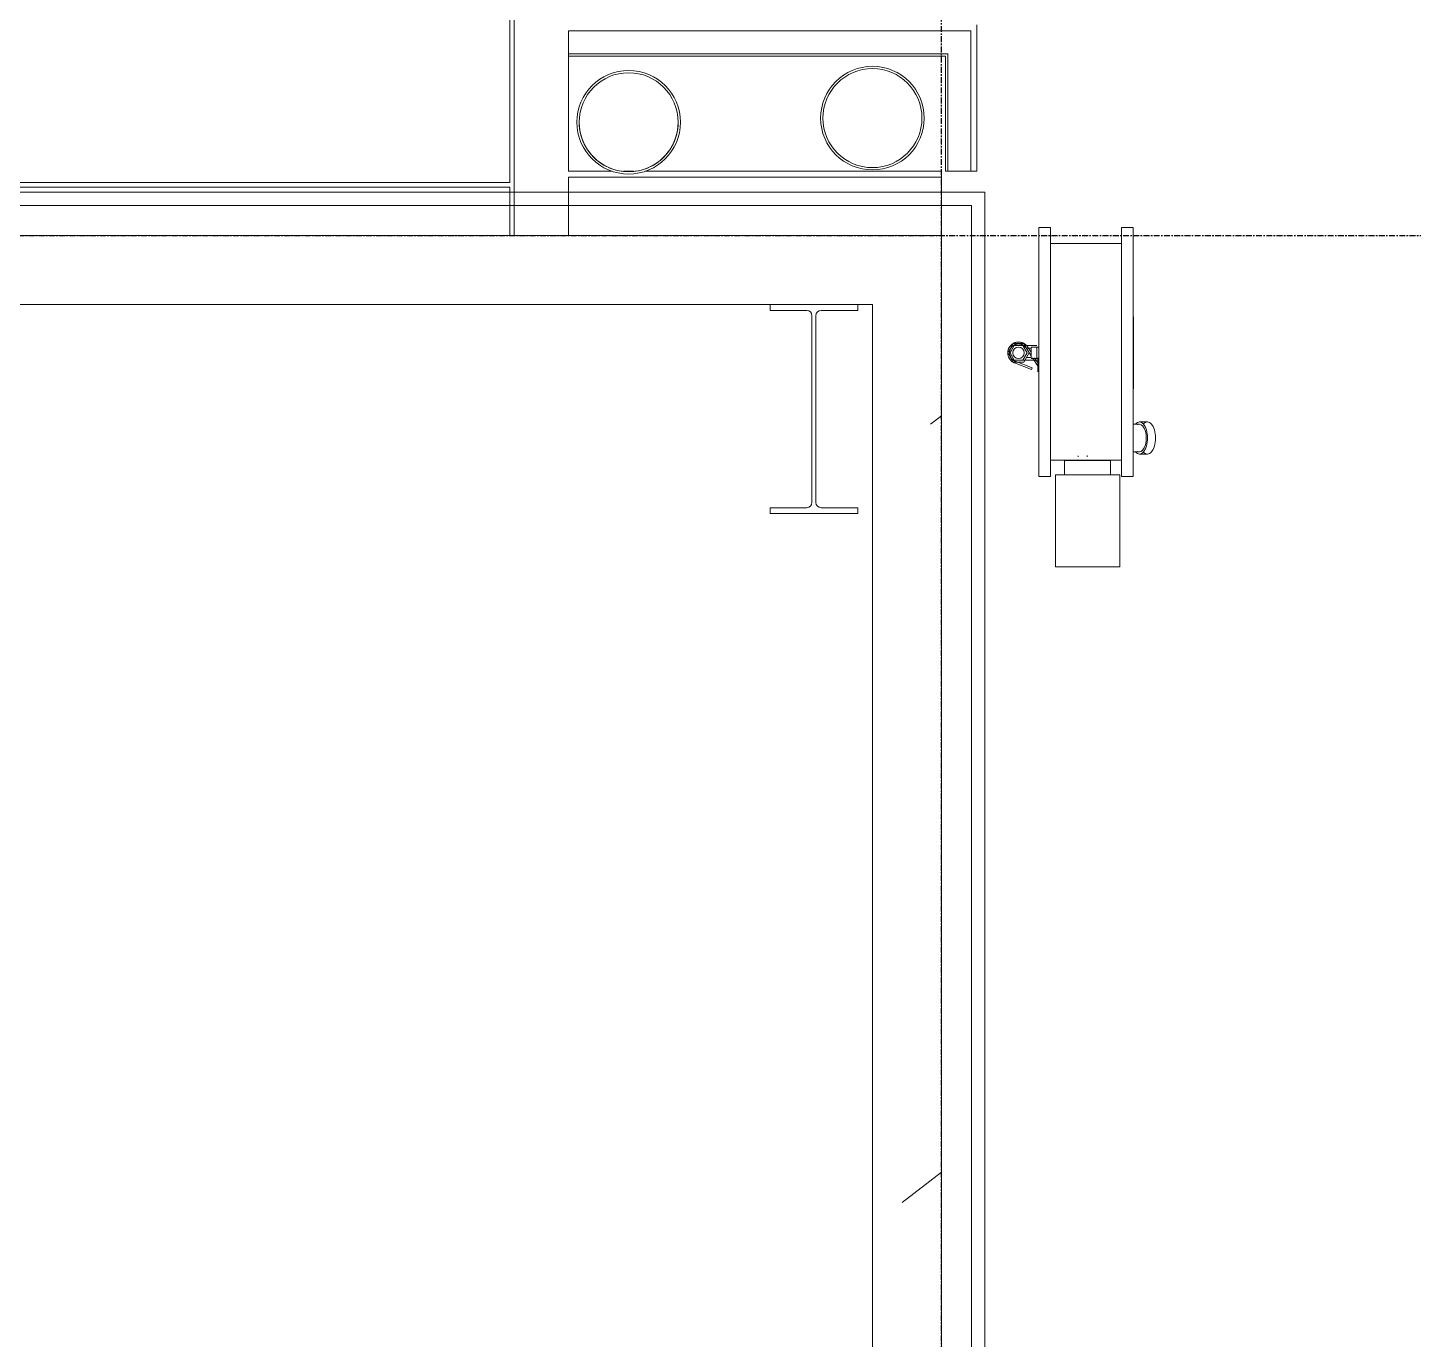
# Model space of a CAD drawing. Header units: millimetres. Extents: x -677815 to 476396, y -125373 to 39000.
# Drawn here: x 268015 to 271025, y -2398 to 451 of the extents above; entities that cross this region are included whole.
import ezdxf

# ---------------------------------------------------------------- set-up
doc = ezdxf.new("R2010")
doc.units = ezdxf.units.MM
doc.linetypes.add('Xref building Toll$0$Grid Line', pattern=[22.225, 12.7, -3.175, 3.175, -3.175])
for name, color, linetype, lineweight in [('AM_BOR', 4, 'Continuous', 25), ('Xref building Toll$0$A-GENM', 13, 'Continuous', 9), ('Xref building Toll$0$A-WALL', 113, 'Continuous', 9), ('Xref building Toll$0$A-WALL-PATT', 111, 'Continuous', 9), ('Xref building Toll$0$P-PIPE', 3, 'Continuous', 9), ('Xref building Toll$0$P-SANR-FIXT', 6, 'Continuous', 9), ('Xref building Toll$0$S-COLS', 52, 'Continuous', 9)]:
    doc.layers.add(name, color=color, linetype=linetype, lineweight=lineweight)
doc.layers.add('Xref building Toll$0$S-GRID', color=8, linetype='Continuous')
pattern_1 = [(50, (714549.7, -811512), (3643.682, -318.78), [381, -4191]), (355, (714549.7, -811512), (-704.856, 3821.136), [304.8, -3352.8]), (100.451, (714853.3, -811538.5), (2938.852, 3502.332), [323.8, -3561.8]), (46.184, (714549.7, -810496), (5421.58, -840.856), [571.5, -6286.5]), (96.636, (715001.5, -810566), (4748.05, 4948.55), [485.7, -5342.7]), (351.184, (714549.7, -810496), (4748.1, 4948.51), [457.2, -5029.2]), (21, (715057.7, -810750), (3032.288, -2045.304), [381, -4191]), (326, (715057.7, -810750), (1236.04, 3683.76), [304.8, -3352.8]), (71.451, (715310.3, -810920.4), (4268.343, 1638.425), [323.8, -3561.8]), (37.5, (714549.7, -811512), (61.772, 1691.101), [167.64, -3144.52, 167.64, -3235.96, -3365.5]), (37.5, (714549.7, -811512), (61.772, 1691.101), [-6715.76, 167.64, -3197.86]), (7.5, (714549.7, -811512), (1336.393, 2003.611), [167.64, -1772.92, 167.64, -3068.32, -1282.7]), (7.5, (714549.7, -811512), (1336.393, 2003.611), [-5176.52, 167.64, -1115.06]), (327.5, (713416.8, -811512), (2711.818, -114.5786), [167.64, -1102.36, 167.64, -3794.76, -5257.8]), (327.5, (713416.8, -811512), (2711.818, -114.5786), [-5232.4, 167.64, -5090.16]), (317.5, (712908.8, -811512), (2962.586, 508.533), [167.64, -1483.36, 167.64, -2463.8, -3733.8]), (317.5, (712908.8, -811512), (2962.586, 508.533), [-4282.44, 167.64, -3566.16])]

# ---------------------------------------------------------------- blocks, each defined once
blk = doc.blocks.new('Xref building Toll$0$Toll Grids')
at = {"layer": 'Xref building Toll$0$S-GRID', "linetype": 'Xref building Toll$0$Grid Line'}
for p, q in [((270000, -125373.3), (270000, 36031.5)), ((-9195.8, 0), (280997.7, 0))]:
    blk.add_line(p, q, dxfattribs=at)
blk = doc.blocks.new('Xref building Toll$0$UB-Universal Beam-Column - C1_5_460UB67-1332364-MASTER GROUND FLOOR')
at = {"layer": 'Xref building Toll$0$S-COLS', "lineweight": 18}
for p, q in [((95, 227), (-95, 227)), ((-95, 227), (-95, 214.3)), ((-95, 214.3), (-15.65, 214.3)), ((15.65, 214.3), (95, 214.3)), ((95, 214.3), (95, 227)), ((-4.25, 202.9), (-4.25, -202.9)), ((4.25, -202.9), (4.25, 202.9)), ((-15.65, -214.3), (-95, -214.3)), ((-95, -214.3), (-95, -227)), ((-95, -227), (95, -227)), ((95, -214.3), (15.65, -214.3)), ((95, -227), (95, -214.3))]:
    blk.add_line(p, q, dxfattribs=at)
at = {"layer": 'Xref building Toll$0$S-COLS'}
for p, q in [((-95, 227), (-95, 227)), ((-95, 214.3), (-95, 214.3)), ((95, 227), (95, 227)), ((95, 214.3), (95, 214.3)), ((-95, -214.3), (-95, -214.3)), ((-95, -227), (-95, -227)), ((95, -214.3), (95, -214.3)), ((95, -227), (95, -227))]:
    blk.add_line(p, q, dxfattribs=at)
at = {"layer": 'Xref building Toll$0$S-COLS', "lineweight": 18}
for centre, start, end in [((-15.65, 202.9), 0, 90), ((15.65, 202.9), 90, 180), ((-15.65, -202.9), 270, 0), ((15.65, -202.9), 180, 270)]:
    blk.add_arc(centre, 11.4, start, end, dxfattribs=at)
blk = doc.blocks.new('Xref building Toll$0$DWP_Downpipe - 225mm-1378646-MASTER GROUND FLOOR')
at = {"layer": 'Xref building Toll$0$P-PIPE'}
for radius, start, end in [(112.5, 0, 180), (112.5, 0, 180), (107.5, 0, 180), (107.5, 360, 180), (112.5, 180, 360), (112.5, 180, 0), (107.5, 180, 360), (107.5, 180, 360)]:
    blk.add_arc((-33.5, -236), radius, start, end, dxfattribs=at)
blk = doc.blocks.new('Xref building Toll$0$FHD_Standard - 01 - Standard-V339-MASTER GROUND FLOOR')
at = {"layer": 'Xref building Toll$0$A-GENM'}
for p, q in [((429.6, 217.2), (415, 180.7)), ((418.7, 179.2), (433.4, 215.7)), ((451.5, 231.6), (431.5, 220)), ((431.5, 220), (431.5, 196.9)), ((451.5, 226.9), (435.5, 217.7)), ((435.5, 217.7), (435.5, 199.2)), ((471.5, 220), (451.5, 231.6)), ((467.5, 217.7), (451.5, 226.9)), ((467.5, 199.2), (467.5, 217.7)), ((471.5, 196.9), (471.5, 220)), ((418.7, 179.2), (415, 180.7)), ((415, 180.7), (418.7, 179.2)), ((431.5, 196.9), (451.5, 185.4)), ((435.5, 199.2), (451.5, 190)), ((439, 181.3), (439, 164.2)), ((440.6, 181.3), (451.5, 181.3)), ((441.5, 191.2), (441.5, 181.3)), ((462.1, 192.2), (445.2, 181.1)), ((451.5, 190), (467.5, 199.2)), ((451.5, 185.4), (471.5, 196.9)), ((451.5, 181.3), (462.3, 181.3)), ((452.9, 181.3), (464.3, 188.8)), ((461.5, 181.3), (461.5, 191.2)), ((464, 164.2), (464, 181.3)), ((410.2, 166.5), (411.2, 166.5)), ((411.2, 166.5), (441, 166.5)), ((440.7, 178.2), (419.4, 164.2)), ((426.7, 164.2), (440.9, 173.5)), ((435.5, 178.5), (435.5, 168.5)), ((451.5, 168.5), (440.1, 168.5)), ((462.8, 168.5), (451.5, 168.5)), ((467.5, 168.5), (467.5, 178.5)), ((186.5, 128.5), (-13.5, 128.5)), ((-13.5, -11.5), (-13.5, 128.5)), ((186.5, 128.5), (186.5, -11.5)), ((217.5, 108.5), (186.5, 108.5)), ((217.5, 108.5), (217.5, 106.8)), ((217.5, 58.5), (217.5, 108.5)), ((217.5, 8.5), (217.5, 58.5)), ((228.4, 59.2), (227.9, 59.2)), ((186.5, 8.5), (217.5, 8.5)), ((217.5, 10.2), (217.5, 8.5)), ((-13.5, -11.5), (186.5, -11.5)), ((231.5, -54.1), (231.5, -71.4)), ((236.5, -40.3), (236.5, -54.1)), ((296.5, -54.1), (296.5, -40.3)), ((301.5, -71.4), (301.5, -54.1)), ((451.5, -41), (373.5, -41)), ((529.4, -41), (451.5, -41))]:
    blk.add_line(p, q, dxfattribs=at)
at = {"layer": 'Xref building Toll$0$A-GENM', "flags": 128}
for points in [[(464.3, 188.8), (465.1, 189.3), (465.8, 189.9), (466.6, 190.5), (467.3, 191.1), (468, 191.7), (468.6, 192.4), (469.3, 193.1), (469.9, 193.8), (470.4, 194.6), (471, 195.4), (471.5, 196.2), (471.9, 197), (472.4, 197.8), (472.8, 198.6), (473.2, 199.5), (473.5, 200.4), (473.8, 201.3), (474.1, 202.2), (474.3, 203.1), (474.5, 204), (474.7, 204.9), (474.8, 205.9), (474.9, 206.8), (474.9, 207.7), (475, 208.7), (474.9, 209.6), (474.9, 210.5), (474.8, 211.5), (474.6, 212.4), (474.5, 213.3), (474.2, 214.2), (474, 215.2), (473.7, 216), (473.4, 216.9), (473, 217.8), (472.6, 218.7), (472.2, 219.5), (471.8, 220.3), (471.3, 221.1), (470.7, 221.9), (470.2, 222.7), (469.6, 223.4), (469, 224.1), (468.4, 224.8), (467.7, 225.5), (467, 226.1), (466.3, 226.7), (465.5, 227.3), (464.8, 227.8), (464, 228.4), (463.2, 228.8), (462.4, 229.3), (461.5, 229.7), (460.7, 230.1), (459.8, 230.4), (458.9, 230.8), (458, 231), (457.1, 231.3), (456.2, 231.5), (455.3, 231.7), (454.3, 231.8), (453.4, 231.9), (452.5, 232), (451.5, 232), (450.6, 232), (449.6, 231.9), (448.7, 231.8), (447.8, 231.7), (446.9, 231.5), (445.9, 231.3), (445, 231.1), (444.1, 230.8), (443.2, 230.5), (442.4, 230.1), (441.5, 229.8), (440.7, 229.3), (439.8, 228.9), (439, 228.4), (438.2, 227.9), (437.5, 227.4), (436.7, 226.8), (436, 226.2), (435.3, 225.6), (434.6, 224.9), (434, 224.2), (433.4, 223.5), (432.8, 222.8), (432.2, 222), (431.7, 221.2), (431.2, 220.4), (430.8, 219.6), (430.3, 218.8), (429.9, 217.9), (429.6, 217.2)], [(433.4, 215.7), (433.7, 216.4), (434, 217.1), (434.4, 217.8), (434.7, 218.5), (435.2, 219.2), (435.6, 219.8), (436.1, 220.4), (436.6, 221.1), (437.1, 221.6), (437.6, 222.2), (438.2, 222.7), (438.8, 223.3), (439.4, 223.8), (440, 224.2), (440.6, 224.7), (441.3, 225.1), (441.9, 225.5), (442.6, 225.9), (443.3, 226.2), (444.1, 226.5), (444.8, 226.8), (445.5, 227), (446.3, 227.3), (447, 227.5), (447.8, 227.6), (448.6, 227.8), (449.3, 227.9), (450.1, 227.9), (450.9, 228), (451.7, 228), (452.4, 227.9), (453.2, 227.9), (454, 227.8), (454.8, 227.7), (455.5, 227.5), (456.3, 227.4), (457, 227.2), (457.8, 226.9), (458.5, 226.7), (459.2, 226.4), (459.9, 226), (460.6, 225.7), (461.3, 225.3), (462, 224.9), (462.6, 224.5), (463.3, 224), (463.9, 223.5), (464.5, 223), (465, 222.5), (465.6, 221.9), (466.1, 221.3), (466.6, 220.7), (467.1, 220.1)], [(467.5, 219.5), (468, 218.8), (468.4, 218.2), (468.8, 217.5), (469.1, 216.8), (469.4, 216.1), (469.7, 215.4), (470, 214.6), (470.2, 213.9), (470.4, 213.1), (470.6, 212.4), (470.7, 211.6), (470.8, 210.8), (470.9, 210), (470.9, 209.3), (471, 208.5), (470.9, 207.7), (470.9, 206.9), (470.8, 206.1), (470.7, 205.4), (470.6, 204.6), (470.4, 203.8), (470.2, 203.1), (470, 202.3), (469.7, 201.6), (469.4, 200.9), (469.1, 200.2), (468.8, 199.5), (468.4, 198.8), (468, 198.1), (467.6, 197.5)], [(435.5, 208.5), (435.5, 208.4), (435.5, 208.4), (435.5, 208.3), (435.5, 208.1), (435.5, 207.9), (435.5, 207.6), (435.5, 207.3), (435.5, 207), (435.5, 206.6), (435.5, 206.1), (435.5, 205.6), (435.5, 205.1), (435.5, 204.5), (435.5, 203.9), (435.5, 203.2), (435.5, 202.5), (435.5, 201.8), (435.5, 201), (435.5, 200.2), (435.5, 199.4), (435.5, 198.5), (435.5, 197.6), (435.5, 196.6), (435.5, 195.7), (435.5, 194.7), (435.5, 193.7), (435.5, 192.6), (435.5, 191.5), (435.5, 190.5), (435.5, 189.3), (435.5, 188.2), (435.5, 187.1), (435.5, 185.9), (435.5, 184.8), (435.5, 183.6), (435.5, 182.4), (435.5, 181.2), (435.5, 180), (435.5, 178.8), (435.5, 178.5)], [(467.1, 196.8), (466.6, 196.2), (466.1, 195.6), (465.6, 195), (465.1, 194.5), (464.5, 194), (463.9, 193.5), (463.3, 193), (462.7, 192.5), (462.1, 192.2)], [(467.5, 178.5), (467.5, 179.7), (467.5, 180.9), (467.5, 182.1), (467.5, 183.3), (467.5, 184.4), (467.5, 185.6), (467.5, 186.8), (467.5, 187.9), (467.5, 189), (467.5, 190.2), (467.5, 191.3), (467.5, 192.3), (467.5, 193.4), (467.5, 194.4), (467.5, 195.4), (467.5, 196.4), (467.5, 197.3), (467.5, 198.3), (467.5, 199.1), (467.5, 200), (467.5, 200.8), (467.5, 201.6), (467.5, 202.3), (467.5, 203), (467.5, 203.7), (467.5, 204.3), (467.5, 204.9), (467.5, 205.5), (467.5, 206), (467.5, 206.4), (467.5, 206.8), (467.5, 207.2), (467.5, 207.5), (467.5, 207.8), (467.5, 208), (467.5, 208.2), (467.5, 208.4), (467.5, 208.4), (467.5, 208.5)], [(217.9, 69.2), (217.9, 69.6), (218, 70), (218, 70.4)], [(218, 67.9), (218, 68.3), (217.9, 68.7), (217.9, 69.1), (217.9, 69.2)], [(225.8, 79), (226.2, 79.1), (226.6, 79.1), (227, 79.2), (227.4, 79.2), (227.8, 79.2), (227.9, 79.2)], [(227.9, 59.2), (227.5, 59.2), (227.1, 59.2), (226.7, 59.3), (226.3, 59.3), (225.9, 59.4)]]:
    blk.add_lwpolyline(points, dxfattribs=at)
at = {"layer": 'Xref building Toll$0$A-GENM'}
for start, end in [(360, 180), (180, 360)]:
    blk.add_arc((451.5, 208.5), 12.5, start, end, dxfattribs=at)
for centre, major_axis, start_param, end_param in [((266.5, -54.1), (35, 0), 2.617994, 3.141593), ((266.5, -54.1), (-35, 0), 0, 3.141593), ((266.5, -54.1), (30, 0), 2.879793, 3.141593), ((266.5, -54.1), (-30, 0), 0, 3.141593), ((266.5, -54.1), (30, 0), 0, 0.261799), ((266.5, -54.1), (-35, 0), 3.141593, 3.665191), ((266.5, -71.4), (-35, 0), 5.759587, 6.283185), ((266.5, -71.4), (-35, 0), 0, 3.141593), ((266.5, -71.4), (35, 0), 0, 0.523599)]:
    blk.add_ellipse(centre, major_axis=major_axis, ratio=0.5, start_param=start_param, end_param=end_param, dxfattribs=at)
at = {"layer": 'Xref building Toll$0$P-SANR-FIXT'}
for p, q in [((723.9, 164.2), (182.8, 164.2)), ((182.8, 164.2), (182.8, 139.2)), ((723.9, 139.2), (723.9, 164.2)), ((182.8, 139.2), (218.1, 139.2)), ((218.1, 139.2), (218.1, -15.3)), ((689.1, 139.2), (218.1, 139.2)), ((689.1, -15.3), (689.1, 139.2)), ((689.1, 139.2), (723.9, 139.2)), ((218.1, -15.3), (182.8, -15.3)), ((182.8, -15.3), (182.8, -40.3)), ((689.1, -15.3), (218.1, -15.3)), ((723.9, -15.3), (689.1, -15.3)), ((723.9, -40.3), (723.9, -15.3)), ((182.8, -40.3), (723.9, -40.3))]:
    blk.add_line(p, q, dxfattribs=at)
blk = doc.blocks.new('Xref building Toll$0$DWP_Downpipe - 225mm - OF-2305441-MASTER GROUND FLOOR')
at = {"layer": 'Xref building Toll$0$P-PIPE'}
for radius, start, end in [(112.5, 360, 180), (107.5, 0, 180), (112.5, 180, 360), (107.5, 180, 0)]:
    blk.add_arc((-33.5, 236), radius, start, end, dxfattribs=at)
blk = doc.blocks.new('Xref building Toll$0$building block 28092016')
at = {"layer": 'Xref building Toll$0$A-WALL-PATT', "lineweight": 9}
h = blk.add_hatch(dxfattribs=at)
h.set_pattern_fill('FP_1', color=256, style=0, pattern_type=2)
h.set_pattern_definition(pattern_1)
h.paths.add_polyline_path([(992549.6, -671649.5), (992549.6, -671499.5), (943064.6, -671499.5), (943064.6, -671649.5), (992399.6, -671649.5)], flags=0)
h = blk.add_hatch(dxfattribs=at)
h.set_pattern_fill('FP_1', color=256, style=0, pattern_type=2)
h.set_pattern_definition(pattern_1)
h.paths.add_polyline_path([(992549.6, -683499.5), (992549.6, -671649.5), (992399.6, -671649.5), (992399.6, -683499.5), (992414.5, -683499.5)], flags=0)
at = {"layer": 'Xref building Toll$0$A-WALL'}
for p, q in [((991621.6, -664517), (991621.6, -671499.5)), ((991739.6, -671054.5), (992613.6, -671054.5)), ((991739.6, -671054.5), (991739.6, -671109.5)), ((992613.6, -671054.5), (992613.6, -671359.5)), ((991739.6, -671104.5), (992563.6, -671104.5)), ((992563.6, -671104.5), (992563.6, -671359.5)), ((991739.6, -671372.5), (992549.6, -671372.5)), ((991739.6, -671372.5), (991739.6, -671499.5)), ((992549.6, -671499.5), (992549.6, -671359.5)), ((983919.6, -671394.5), (991611.6, -671394.5)), ((991611.6, -671499.5), (991611.6, -671394.5))]:
    blk.add_line(p, q, dxfattribs=at)
at = {"layer": 'Xref building Toll$0$A-WALL', "lineweight": 18}
for p, q in [((991611.6, -670346.5), (991611.6, -671384.5)), ((992626.6, -671359.5), (992626.6, -671041.5)), ((991739.6, -671359.5), (991739.6, -671109.5)), ((991739.6, -671109.5), (992558.6, -671109.5)), ((992558.6, -671109.5), (992558.6, -671359.5)), ((991834.6, -671359.5), (991739.6, -671359.5)), ((991881.5, -671359.5), (991858.7, -671359.5)), ((992549.6, -671359.5), (991905.7, -671359.5)), ((992558.6, -671359.5), (992626.6, -671359.5)), ((992643.6, -671405.5), (929492.1, -671405.5)), ((991611.6, -671384.5), (990457.6, -671384.5)), ((992643.6, -791593.5), (992643.6, -671405.5)), ((929492.1, -671434.5), (992614.6, -671434.5)), ((992614.6, -671434.5), (992614.6, -791564.5)), ((992549.6, -671499.5), (983929.6, -671499.5)), ((992549.6, -675831.5), (992549.6, -671499.5)), ((983632.6, -671649.5), (992177.6, -671649.5)), ((992367.6, -671649.5), (992399.6, -671649.5)), ((992399.6, -671649.5), (992399.6, -683372.5))]:
    blk.add_line(p, q, dxfattribs=at)
at = {"layer": 'Xref building Toll$0$A-GENM', "rotation": 90}
blk.add_blockref('Xref building Toll$0$FHD_Standard - 01 - Standard-V339-MASTER GROUND FLOOR', (992925.6, -672205.9), dxfattribs=at)
at = {"layer": 'Xref building Toll$0$P-PIPE', "rotation": 180}
blk.add_blockref('Xref building Toll$0$DWP_Downpipe - 225mm-1378646-MASTER GROUND FLOOR', (991836.6, -671489.4), dxfattribs=at)
at = {"layer": 'Xref building Toll$0$P-PIPE'}
blk.add_blockref('Xref building Toll$0$DWP_Downpipe - 225mm - OF-2305441-MASTER GROUND FLOOR', (992433.2, -671480.4), dxfattribs=at)
at = {"layer": 'Xref building Toll$0$S-COLS'}
blk.add_blockref('Xref building Toll$0$UB-Universal Beam-Column - C1_5_460UB67-1332364-MASTER GROUND FLOOR', (992272.6, -671876.5), dxfattribs=at)
blk = doc.blocks.new('Xref building Toll')
for name, p in [('Xref building Toll$0$Toll Grids', (0, 0)), ('Xref building Toll$0$building block 28092016', (-722549.6, 671499.5))]:
    blk.add_blockref(name, p)

msp = doc.modelspace()

# ---------------------------------------------------------------- block references
at = {"layer": 'AM_BOR'}
msp.add_blockref('Xref building Toll', (0, 0), dxfattribs=at)

doc.saveas('drawing.dxf')
